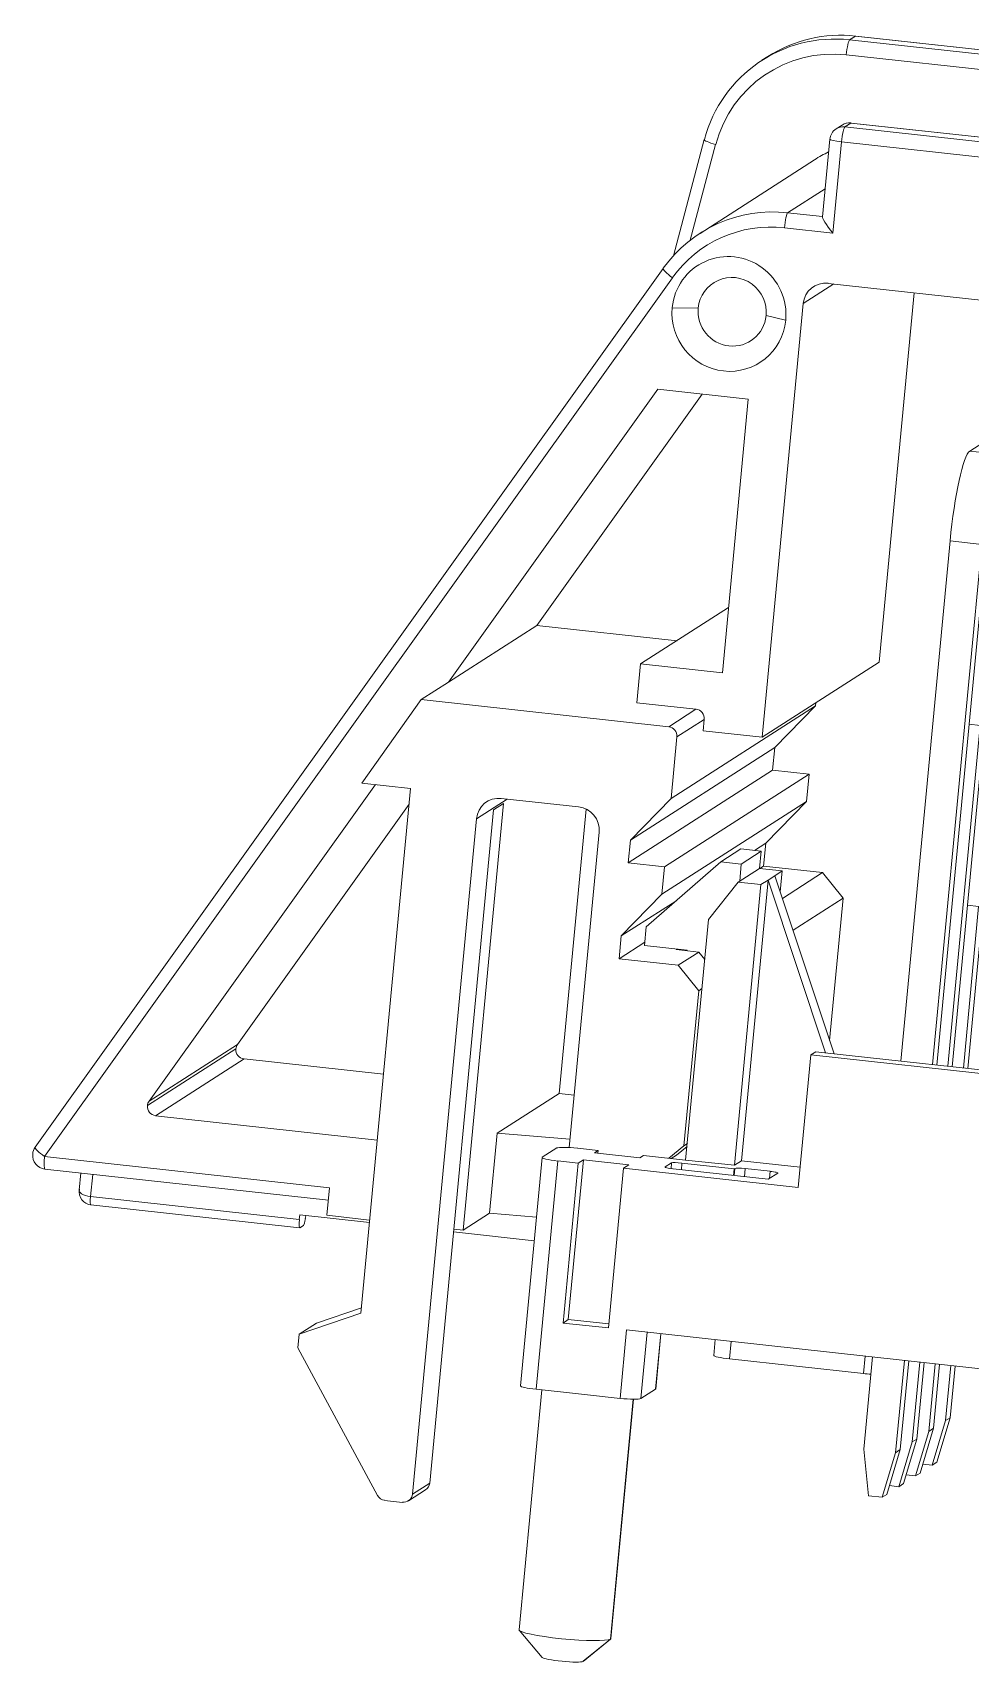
# Model space of a CAD drawing. Header units: millimetres. Extents: x 973 to 1237, y 285 to 472.
# Drawn here: x 1111.97 to 1118.07, y 347.25 to 357.86 of the extents above; entities that cross this region are included whole.
import ezdxf

# ---------------------------------------------------------------- set-up
doc = ezdxf.new("R2010")
doc.units = ezdxf.units.MM
for name, color, linetype, true_color in [('3', 7, 'Continuous', 0xffffff), ('6', 7, 'Continuous', 0xffffff), ('7', 7, 'Continuous', 0xffffff)]:
    doc.layers.add(name, color=color, linetype=linetype, true_color=true_color)

msp = doc.modelspace()

# ---------------------------------------------------------------- linework, layer by layer
at = {"layer": '3', "color": 155, "linetype": 'Continuous', "lineweight": 13}
for p, q in [((1117.324, 357.836), (1117.285, 357.811)), ((1117.285, 357.811), (1127.132, 356.731)), ((1127.171, 356.756), (1117.324, 357.836)), ((1127.111, 356.634), (1117.264, 357.714)), ((1117.293, 357.27), (1117.254, 357.245)), ((1117.254, 357.245), (1125.647, 356.325)), ((1125.686, 356.35), (1117.293, 357.27)), ((1117.295, 357.27), (1117.293, 357.27)), ((1116.413, 357.13), (1116.247, 356.507)), ((1117.233, 357.148), (1117.177, 356.554)), ((1125.626, 356.228), (1117.233, 357.148)), ((1116.882, 356.686), (1117.126, 356.842)), ((1116.882, 356.686), (1117.108, 356.661)), ((1117.177, 356.554), (1116.861, 356.588)), ((1116.132, 356.263), (1112.044, 350.546)), ((1116.984, 356.095), (1117.183, 356.223)), ((1116.3, 356.066), (1116.13, 356.068)), ((1116.743, 356.017), (1116.869, 355.987)), ((1116.108, 353.342), (1116.285, 353.456)), ((1116.161, 353.276), (1116.339, 353.39)), ((1114.857, 352.744), (1115.056, 352.872)), ((1113.29, 351.247), (1112.714, 350.877)), ((1112.725, 350.906), (1113.301, 351.275)), ((1113.343, 351.181), (1112.767, 350.811)), ((1112.044, 350.546), (1113.9, 350.342)), ((1112.358, 350.43), (1112.344, 350.285)), ((1112.344, 350.285), (1113.703, 350.136)), ((1114.439, 348.349), (1114.552, 348.422))]:
    msp.add_line(p, q, dxfattribs=at)
at = {"layer": '3', "color": 7, "linetype": 'Continuous', "lineweight": 18}
for p, q in [((1117.326, 357.836), (1117.324, 357.836)), ((1127.172, 356.757), (1117.326, 357.836)), ((1116.754, 357.703), (1116.715, 357.678)), ((1117.236, 357.257), (1117.197, 357.232)), ((1125.687, 356.35), (1117.295, 357.27)), ((1116.339, 357.162), (1116.138, 356.406)), ((1116.34, 357.163), (1116.339, 357.162)), ((1117.156, 357.164), (1117.108, 356.659)), ((1117.057, 357.03), (1116.312, 356.552)), ((1116.072, 356.324), (1111.983, 350.606)), ((1116.072, 356.325), (1116.072, 356.324)), ((1117.146, 356.227), (1125.538, 355.307)), ((1116.716, 353.274), (1116.984, 356.095)), ((1117.478, 353.763), (1117.706, 356.166)), ((1114.674, 353.633), (1116.037, 355.539)), ((1116.037, 355.539), (1116.626, 355.474)), ((1115.25, 354.002), (1116.326, 355.507)), ((1116.626, 355.474), (1116.457, 353.692)), ((1116.497, 354.118), (1115.925, 353.751)), ((1114.674, 353.633), (1115.25, 354.002)), ((1116.162, 353.902), (1115.25, 354.002)), ((1115.901, 353.498), (1115.925, 353.751)), ((1116.457, 353.692), (1115.925, 353.751)), ((1117.478, 353.763), (1116.716, 353.274)), ((1114.497, 353.519), (1114.674, 353.633)), ((1114.109, 352.976), (1114.497, 353.519)), ((1116.108, 353.342), (1114.497, 353.519)), ((1116.285, 353.456), (1115.901, 353.498)), ((1117.063, 353.478), (1116.123, 352.875)), ((1117.063, 353.478), (1116.798, 353.207)), ((1117.065, 353.498), (1117.063, 353.478)), ((1116.339, 353.39), (1116.332, 353.316)), ((1116.332, 353.316), (1116.716, 353.274)), ((1116.798, 353.207), (1115.859, 352.604)), ((1116.123, 352.875), (1116.161, 353.276)), ((1116.798, 353.207), (1116.784, 353.059)), ((1116.784, 353.059), (1115.844, 352.456)), ((1116.081, 352.43), (1117.021, 353.033)), ((1116.784, 353.059), (1117.021, 353.033)), ((1117.021, 353.033), (1117.004, 352.855)), ((1112.725, 350.906), (1114.198, 352.966)), ((1114.427, 352.941), (1114.103, 349.526)), ((1114.427, 352.941), (1114.109, 352.976)), ((1113.301, 351.275), (1114.418, 352.838)), ((1114.552, 348.422), (1114.968, 352.802)), ((1114.769, 350.067), (1115.033, 352.843)), ((1115.033, 352.843), (1114.968, 352.802)), ((1115.521, 352.821), (1115.018, 352.876)), ((1115.57, 352.807), (1115.395, 350.956)), ((1115.859, 352.604), (1116.123, 352.875)), ((1116.064, 352.252), (1117.004, 352.855)), ((1117.004, 352.855), (1116.739, 352.584)), ((1114.439, 348.349), (1114.857, 352.744)), ((1115.46, 350.605), (1115.654, 352.657)), ((1115.844, 352.456), (1115.859, 352.604)), ((1116.667, 352.537), (1116.739, 352.584)), ((1116.739, 352.584), (1116.725, 352.435)), ((1116.081, 352.43), (1115.844, 352.456)), ((1116.064, 352.252), (1116.081, 352.43)), ((1116.701, 352.42), (1116.725, 352.435)), ((1116.725, 352.435), (1117.109, 352.393)), ((1116.848, 352.225), (1117.109, 352.393)), ((1117.109, 352.393), (1117.243, 352.228)), ((1115.799, 351.981), (1116.064, 352.252)), ((1115.799, 351.981), (1116.154, 352.208)), ((1116.917, 352.019), (1117.243, 352.228)), ((1117.155, 351.302), (1117.243, 352.228)), ((1115.785, 351.832), (1115.799, 351.981)), ((1115.785, 351.832), (1115.953, 351.94)), ((1116.169, 351.79), (1115.785, 351.832)), ((1116.16, 351.895), (1116.156, 351.892)), ((1116.304, 351.876), (1116.156, 351.892)), ((1116.304, 351.876), (1116.169, 351.79)), ((1116.304, 351.876), (1116.342, 351.829)), ((1116.303, 351.625), (1116.169, 351.79)), ((1116.207, 350.616), (1116.303, 351.625)), ((1116.324, 351.639), (1116.303, 351.625)), ((1114.251, 351.081), (1113.343, 351.181)), ((1115.395, 350.956), (1114.992, 350.698)), ((1115.395, 350.956), (1115.492, 350.945)), ((1114.21, 350.653), (1112.767, 350.811)), ((1114.992, 350.698), (1114.942, 350.178)), ((1115.465, 350.658), (1114.992, 350.698)), ((1116.109, 350.535), (1116.207, 350.616)), ((1116.158, 350.556), (1116.124, 350.534)), ((1116.158, 350.556), (1116.227, 350.611)), ((1116.229, 350.63), (1116.207, 350.616)), ((1112.047, 350.464), (1113.892, 350.262)), ((1112.28, 350.439), (1112.27, 350.327)), ((1113.883, 350.164), (1113.9, 350.342)), ((1112.346, 350.231), (1113.705, 350.082)), ((1113.703, 350.136), (1113.706, 350.166)), ((1113.706, 350.166), (1114.159, 350.116)), ((1113.745, 350.161), (1113.742, 350.142)), ((1113.883, 350.164), (1114.161, 350.133)), ((1114.769, 350.067), (1114.942, 350.178)), ((1114.942, 350.178), (1115.246, 350.152)), ((1113.73, 350.098), (1113.706, 350.082)), ((1114.707, 350.056), (1115.232, 349.998)), ((1114.709, 350.073), (1114.769, 350.067)), ((1113.702, 349.39), (1114.103, 349.526)), ((1114.107, 349.561), (1113.815, 349.463)), ((1113.694, 349.301), (1113.702, 349.39)), ((1113.815, 349.463), (1113.702, 349.39)), ((1113.694, 349.301), (1114.212, 348.341)), ((1114.413, 348.305), (1114.525, 348.378)), ((1114.375, 348.296), (1114.258, 348.309))]:
    msp.add_line(p, q, dxfattribs=at)
for centre, start, end in [((1117.285, 357.181), 83.7438, 122.6766), ((1117.246, 357.156), 122.6766, 174.5774), ((1112.057, 350.554), 144.4359, 174.5774), ((1112.057, 350.554), 174.5774, 263.7438)]:
    msp.add_arc(centre, 0.09, start, end, dxfattribs=at)
for centre, major_axis, ratio, start_param, end_param in [((1117.201, 356.92), (-0.486, 0.758), 0.98518, 5.610966, 7.016011), ((1117.24, 356.945), (0.486, -0.758), 0.98518, 2.469373, 3.1416), ((1117.543, 356.273), (0.486, -0.758), 0.98518, 3.022975, 3.141583), ((1116.798, 355.795), (-0.486, 0.758), 0.98518, 5.610966, 6.657843), ((1117.19, 356.562), (0.0804, -0.0987), 0.120533, 3.127895, 4.698691), ((1116.5, 356.028), (0.202, -0.316), 0.98518, 0.898577, 4.04017), ((1116.521, 356.042), (0.121, -0.189), 0.98518, 0.898577, 4.04017), ((1117.131, 356.079), (-0.081, 0.126), 0.98518, 5.610966, 7.181762), ((1116.5, 356.028), (0.202, -0.316), 0.98518, 4.04017, 7.181762), ((1116.521, 356.042), (0.121, -0.189), 0.98518, 4.04017, 7.181762), ((1116.28, 353.397), (0.0324, -0.0505), 0.98518, 0.898577, 2.469373), ((1116.102, 353.283), (0.0324, -0.0505), 0.98518, 0.898577, 2.469373), ((1115.004, 352.728), (-0.081, 0.126), 0.98518, 5.610966, 7.181762), ((1115.507, 352.673), (-0.081, 0.126), 0.98518, 4.04017, 5.610966), ((1113.349, 351.24), (-0.0324, 0.0505), 0.98518, 0.898577, 2.469373), ((1113.349, 351.24), (-0.0324, 0.0505), 0.98518, 0.374658, 0.898577), ((1112.773, 350.871), (-0.0324, 0.0505), 0.98518, 0.898577, 2.469373), ((1112.773, 350.871), (-0.0324, 0.0505), 0.98518, 0.374658, 0.898577), ((1112.36, 350.323), (-0.04, -0.0842), 0.952354, 5.031962, 6.602759), ((1113.712, 350.141), (0.0065, 0.0596), 0.134208, 1.678794, 3.24959), ((1113.736, 350.157), (-0.0065, -0.0596), 0.134208, 0.107997, 1.339501), ((1114.264, 348.369), (-0.0324, 0.0505), 0.98518, 1.493987, 2.469373), ((1114.38, 348.356), (-0.0324, 0.0505), 0.98518, 2.469373, 4.04017), ((1114.493, 348.428), (0.0324, -0.0505), 0.98518, 0.000007, 0.898577)]:
    msp.add_ellipse(centre, major_axis=major_axis, ratio=ratio, start_param=start_param, end_param=end_param, dxfattribs=at)
at = {"layer": '3', "color": 155, "linetype": 'Continuous', "lineweight": 13}
for centre, major_axis, ratio, start_param, end_param in [((1117.277, 357.722), (-0.0098, -0.0895), 0.134208, 3.24959, 4.820386), ((1117.188, 356.912), (0.437, -0.682), 0.98518, 2.469373, 3.874418), ((1117.246, 357.156), (0.0486, -0.0758), 0.98518, 2.469373, 3.141601), ((1117.246, 357.156), (0.0098, 0.0895), 0.134208, 0.107997, 1.678794), ((1117.285, 357.181), (0.0486, -0.0758), 0.98518, 2.469373, 3.141601), ((1116.426, 357.139), (0.087, -0.0232), 0.127492, 3.141623, 4.59644), ((1117.246, 357.156), (0.0896, -0.0085), 0.106812, 3.141617, 4.576996), ((1116.785, 355.787), (0.437, -0.682), 0.98518, 2.469373, 3.51625), ((1116.874, 356.597), (0.0098, 0.0895), 0.134208, 0.107997, 1.678794), ((1116.145, 356.272), (-0.0732, 0.0523), 0.159626, 0.000022, 1.507168), ((1112.057, 350.554), (-0.0732, 0.0523), 0.159626, 0.000022, 1.507168), ((1112.057, 350.554), (-0.0098, -0.0895), 0.134208, 4.820386, 6.283162), ((1112.36, 350.323), (-0.09, 0.0036), 0.434134, 6.123851, 7.694647), ((1112.352, 350.29), (0.0065, 0.0596), 0.134208, 1.678794, 3.141556)]:
    msp.add_ellipse(centre, major_axis=major_axis, ratio=ratio, start_param=start_param, end_param=end_param, dxfattribs=at)
at = {"layer": '6', "color": 7, "linetype": 'Continuous', "lineweight": 18}
for p, q in [((1116.447, 352.464), (1115.962, 352.041)), ((1116.447, 352.464), (1116.577, 352.547)), ((1116.58, 352.449), (1116.447, 352.464)), ((1116.71, 352.533), (1116.577, 352.547)), ((1116.58, 352.449), (1116.71, 352.533)), ((1116.699, 352.42), (1116.71, 352.533)), ((1116.56, 352.331), (1116.699, 352.42)), ((1116.57, 352.337), (1116.58, 352.449)), ((1116.699, 352.42), (1116.847, 352.404)), ((1116.799, 352.373), (1116.756, 352.345)), ((1116.847, 352.404), (1116.799, 352.373)), ((1117.184, 351.214), (1116.799, 352.373)), ((1116.847, 352.404), (1116.834, 352.268)), ((1116.367, 352.089), (1116.56, 352.331)), ((1116.708, 352.315), (1116.535, 350.489)), ((1116.708, 352.315), (1116.56, 352.331)), ((1116.756, 352.345), (1116.582, 350.519)), ((1116.756, 352.345), (1116.708, 352.315)), ((1117.129, 351.22), (1116.756, 352.345)), ((1115.962, 352.041), (1115.951, 351.918)), ((1116.367, 352.089), (1116.218, 350.523)), ((1115.951, 351.918), (1116.228, 351.888)), ((1116.228, 351.888), (1116.228, 351.885)), ((1116.951, 350.345), (1117.033, 351.207)), ((1117.033, 351.207), (1117.066, 351.227)), ((1124.096, 350.432), (1117.033, 351.207)), ((1117.302, 351.201), (1117.066, 351.227)), ((1117.302, 351.201), (1123.892, 350.479)), ((1115.38, 350.602), (1115.284, 350.541)), ((1115.648, 350.586), (1115.515, 350.6)), ((1115.624, 350.571), (1115.648, 350.586)), ((1115.92, 350.538), (1115.624, 350.571)), ((1115.646, 350.568), (1115.648, 350.586)), ((1115.283, 350.54), (1115.142, 349.055)), ((1115.385, 350.517), (1115.518, 350.503)), ((1115.42, 349.463), (1115.518, 350.503)), ((1115.454, 349.485), (1115.553, 350.525)), ((1115.518, 350.503), (1115.553, 350.525)), ((1115.553, 350.525), (1115.848, 350.492)), ((1115.715, 349.431), (1115.814, 350.47)), ((1115.848, 350.492), (1115.814, 350.47)), ((1115.814, 350.47), (1116.951, 350.345)), ((1115.944, 350.553), (1115.92, 350.538)), ((1116.218, 350.523), (1115.944, 350.553)), ((1116.126, 350.504), (1116.085, 350.478)), ((1116.136, 350.466), (1116.756, 350.398)), ((1116.534, 350.466), (1116.194, 350.503)), ((1116.535, 350.489), (1116.218, 350.523)), ((1116.53, 350.423), (1116.534, 350.466)), ((1116.538, 350.469), (1116.534, 350.466)), ((1116.582, 350.519), (1116.535, 350.489)), ((1116.964, 350.477), (1116.582, 350.519)), ((1116.769, 350.45), (1116.606, 350.468)), ((1116.756, 350.398), (1116.819, 350.438)), ((1115.42, 349.463), (1115.454, 349.485)), ((1115.715, 349.431), (1115.42, 349.463)), ((1115.454, 349.485), (1115.718, 349.457)), ((1124.935, 348.42), (1115.833, 349.418)), ((1116.023, 349.033), (1116.057, 349.393)), ((1116.411, 349.355), (1116.401, 349.252)), ((1116.503, 349.229), (1117.375, 349.134)), ((1115.282, 349.028), (1115.134, 347.467)), ((1115.244, 349.032), (1115.54, 349)), ((1115.54, 349), (1115.791, 348.972)), ((1115.731, 347.411), (1115.879, 348.967)), ((1115.927, 348.971), (1116.022, 349.032)), ((1116.022, 349.032), (1116.023, 349.033)), ((1115.135, 347.464), (1115.283, 347.287)), ((1115.55, 347.262), (1115.729, 347.407)), ((1115.55, 347.261), (1115.55, 347.262))]:
    msp.add_line(p, q, dxfattribs=at)
at = {"layer": '6', "color": 155, "linetype": 'Continuous', "lineweight": 13}
for p, q in [((1115.244, 349.032), (1115.385, 350.517)), ((1116.085, 350.476), (1116.085, 350.478)), ((1116.123, 350.467), (1116.126, 350.504)), ((1116.19, 350.46), (1116.194, 350.503)), ((1116.534, 350.422), (1116.538, 350.469)), ((1116.601, 350.415), (1116.606, 350.468)), ((1116.764, 350.403), (1116.769, 350.45)), ((1115.791, 348.972), (1115.833, 349.418)), ((1115.927, 348.971), (1115.968, 349.403)), ((1116.056, 349.393), (1116.022, 349.032)), ((1116.514, 349.343), (1116.503, 349.229)), ((1117.386, 349.248), (1117.375, 349.134)), ((1115.876, 348.967), (1115.728, 347.407)), ((1115.728, 347.407), (1115.55, 347.261))]:
    msp.add_line(p, q, dxfattribs=at)
at = {"layer": '6', "color": 7, "linetype": 'Continuous', "lineweight": 18}
for centre, major_axis, start_param, end_param in [((1115.498, 350.589), (0.119, -0.011), 1.435403, 3.006199), ((1115.403, 350.528), (0.119, -0.011), 3.006199, 4.576996), ((1116.144, 350.471), (-0.0597, 0.0057), 6.147792, 7.718588), ((1116.185, 350.498), (-0.0597, 0.0057), 4.576996, 6.147792), ((1116.597, 350.462), (-0.0597, 0.0057), 4.576996, 6.147792), ((1116.76, 350.444), (-0.0597, 0.0057), 3.006199, 4.576996), ((1116.52, 349.241), (0.119, -0.011), 3.141617, 4.576996), ((1117.392, 349.145), (-0.119, 0.011), 1.435403, 1.851467), ((1115.262, 349.043), (-0.119, 0.011), 0.000024, 1.435403), ((1115.808, 348.984), (0.119, -0.011), 4.576996, 6.147792), ((1115.432, 347.439), (0.299, -0.028), 3.141635, 6.147792), ((1115.432, 347.439), (0.299, -0.028), 6.147792, 6.283224), ((1115.417, 347.276), (-0.134, 0.013), 0.107639, 3.006199)]:
    msp.add_ellipse(centre, major_axis=major_axis, ratio=0.106812, start_param=start_param, end_param=end_param, dxfattribs=at)
at = {"layer": '7', "color": 7, "linetype": 'Continuous', "lineweight": 18}
for p, q in [((1118.745, 355.571), (1118.067, 355.136)), ((1117.618, 351.167), (1117.939, 354.551)), ((1118.146, 354.529), (1117.824, 351.144)), ((1118.176, 354.548), (1117.853, 351.141)), ((1118.136, 353.351), (1117.925, 351.133)), ((1118.166, 353.37), (1117.953, 351.13)), ((1118.026, 351.122), (1118.125, 352.173)), ((1118.156, 352.193), (1118.054, 351.119)), ((1117.378, 348.642), (1117.435, 349.242)), ((1117.642, 349.22), (1117.585, 348.619)), ((1117.67, 349.217), (1117.615, 348.639)), ((1117.742, 349.209), (1117.693, 348.689)), ((1117.77, 349.205), (1117.723, 348.708)), ((1117.801, 348.758), (1117.843, 349.198)), ((1117.871, 349.194), (1117.832, 348.778)), ((1117.91, 348.828), (1117.944, 349.187)), ((1117.972, 349.183), (1117.94, 348.847)), ((1117.714, 348.468), (1117.801, 348.758)), ((1117.832, 348.778), (1117.744, 348.487)), ((1117.801, 348.758), (1117.832, 348.778)), ((1117.822, 348.537), (1117.91, 348.828)), ((1117.94, 348.847), (1117.853, 348.557)), ((1117.91, 348.828), (1117.94, 348.847)), ((1117.606, 348.398), (1117.693, 348.689)), ((1117.723, 348.708), (1117.636, 348.418)), ((1117.693, 348.689), (1117.723, 348.708)), ((1117.378, 348.642), (1117.409, 348.339)), ((1117.497, 348.329), (1117.585, 348.619)), ((1117.615, 348.639), (1117.528, 348.348)), ((1117.585, 348.619), (1117.615, 348.639)), ((1117.761, 348.544), (1117.822, 348.537)), ((1117.853, 348.557), (1117.822, 348.537)), ((1117.653, 348.475), (1117.714, 348.468)), ((1117.744, 348.487), (1117.714, 348.468)), ((1117.409, 348.339), (1117.497, 348.329)), ((1117.528, 348.348), (1117.497, 348.329)), ((1117.545, 348.405), (1117.606, 348.398)), ((1117.636, 348.418), (1117.606, 348.398))]:
    msp.add_line(p, q, dxfattribs=at)
at = {"layer": '7', "color": 155, "linetype": 'Continuous', "lineweight": 13}
for p, q in [((1118.067, 355.136), (1118.274, 355.113)), ((1118.146, 354.529), (1117.939, 354.551)), ((1118.136, 353.351), (1118.063, 353.359)), ((1118.125, 352.173), (1118.053, 352.181))]:
    msp.add_line(p, q, dxfattribs=at)
at = {"layer": '7', "color": 7, "linetype": 'Continuous', "lineweight": 18}
msp.add_ellipse((1118.017, 354.601), major_axis=(-0.059, -0.537), ratio=0.134208, start_param=3.24959, end_param=4.820386, dxfattribs=at)

doc.saveas('drawing.dxf')
